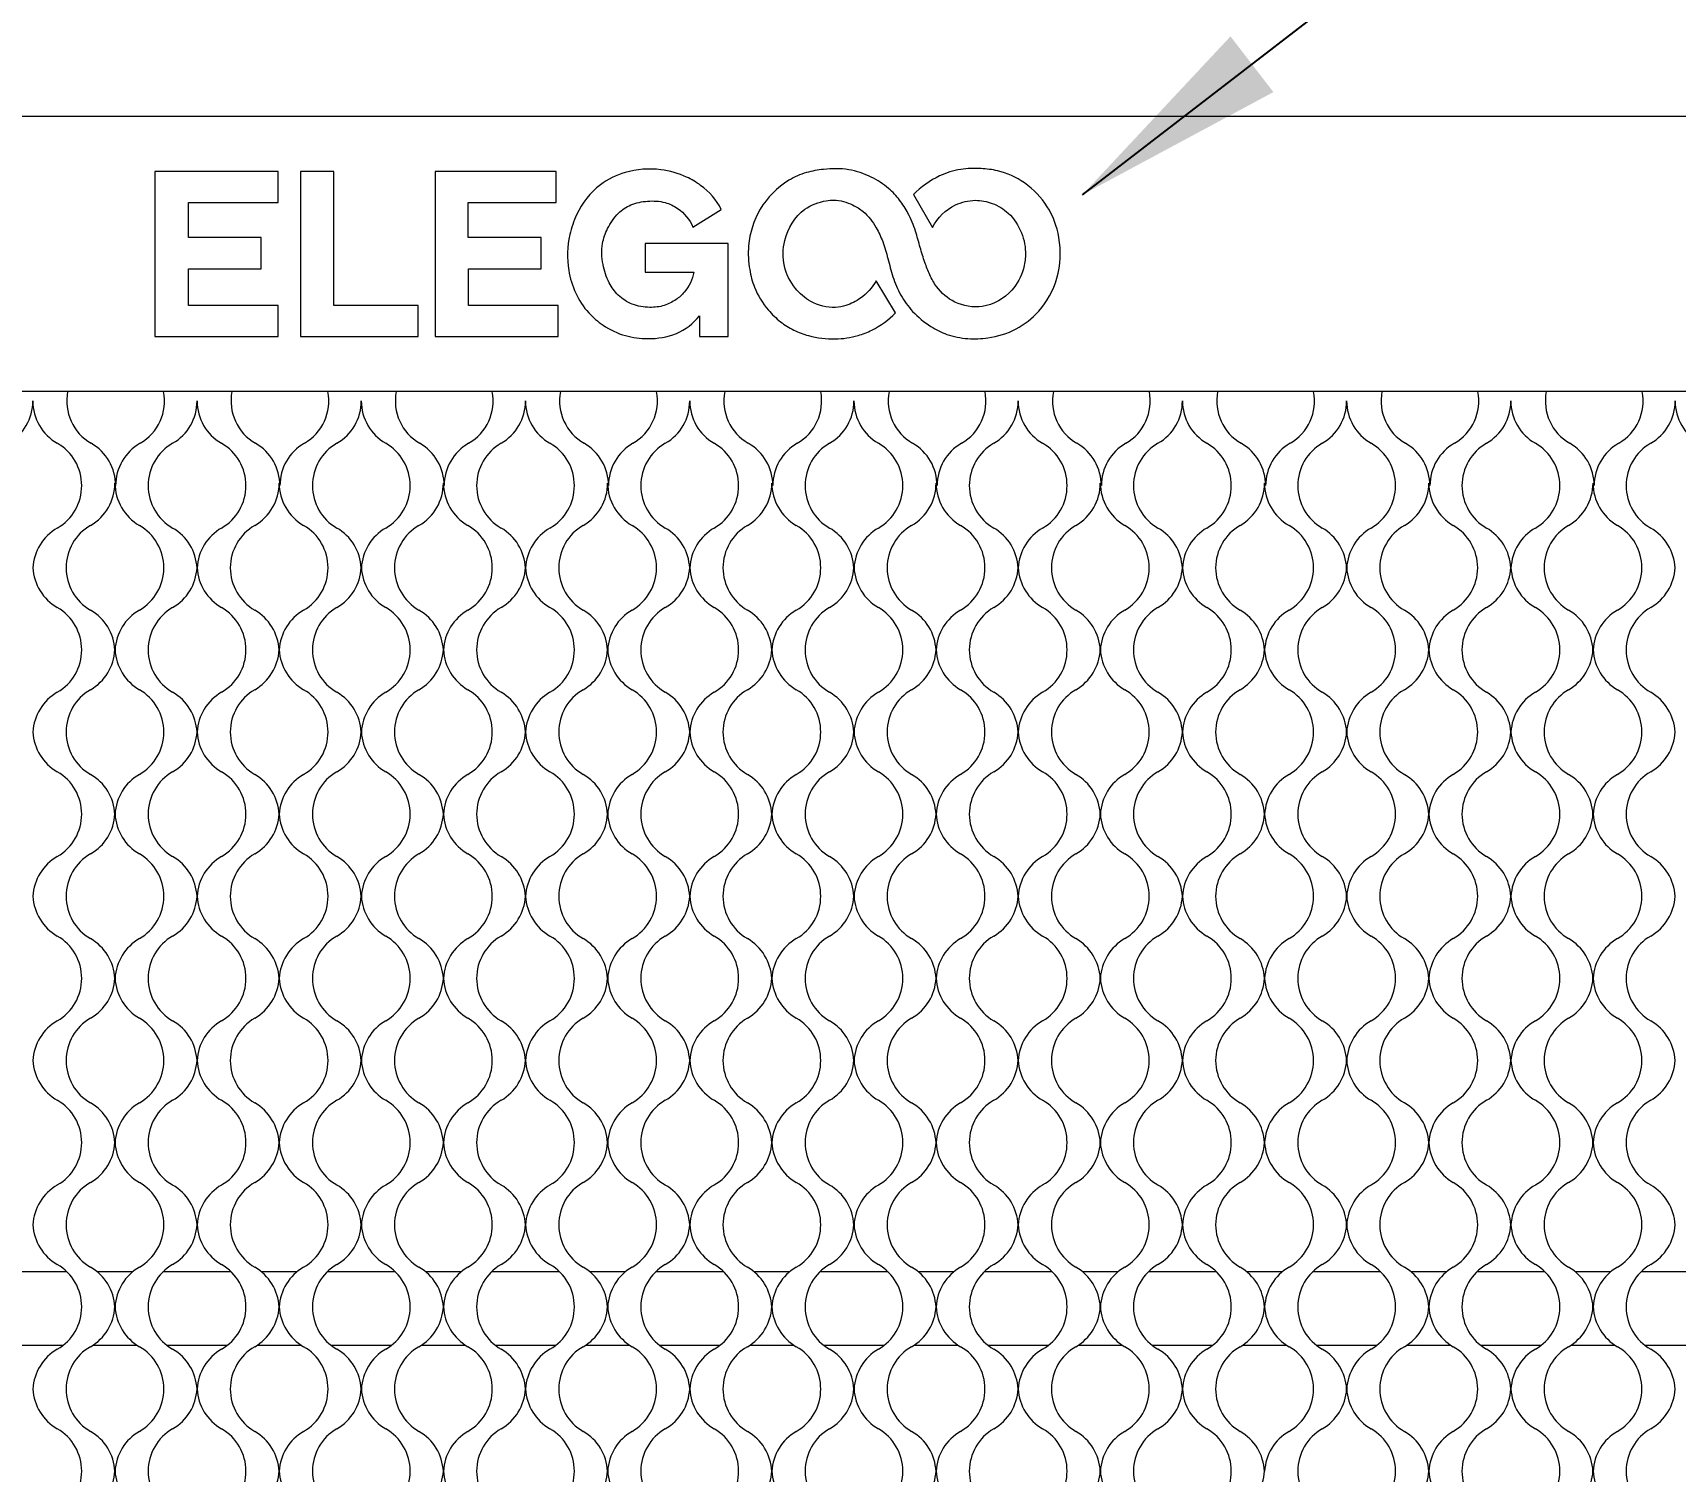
# Model space of a CAD drawing. Header units: millimetres. Extents: x 8 to 1476, y 6 to 1043.
# Drawn here: x 488.9 to 623.3, y 685.5 to 803.1 of the extents above; entities that cross this region are included whole.
import ezdxf

# ---------------------------------------------------------------- set-up
doc = ezdxf.new("R2010")
doc.units = ezdxf.units.MM
doc.header["$LTSCALE"] = 5
doc.layers.add('SLD-0', color=179, linetype='Continuous')
doc.styles.add('SLDTEXTSTYLE0', font='', dxfattribs={"width": 0.67})
doc.styles.add('SLDTEXTSTYLE15', font='')
doc.styles.get("Standard").update_dxf_attribs({"font": ''})
doc.styles.get('SLDTEXTSTYLE0').set_extended_font_data('宋体')
doc.styles.get('SLDTEXTSTYLE15').set_extended_font_data('宋体')
doc.styles.get('Standard').set_extended_font_data('宋体')
doc.dimstyles.new('SLDDIMSTYLE0', dxfattribs={"dimtxt": 17.5, "dimasz": 17.5, "dimexe": 0, "dimexo": 0.0625, "dimgap": 4.375, "dimtad": 2, "dimrnd": 1e-09, "dimzin": 12, "dimdsep": 46, "dimtxsty": 'SLDTEXTSTYLE0', "dimsah": 1, "dimcen": 0.09, "dimadec": 0, "dimazin": 3, "dimtfac": 1, "dimtofl": 0, "dimtmove": 0, "dimatfit": 3, "dimfxl": 1, "dimfrac": 2, "dimtolj": 1, "dimtzin": 12, "dimarcsym": 0})
doc.dimstyles.new('SLDDIMSTYLE1', dxfattribs={"dimtxt": 0.18, "dimasz": 17.5, "dimexe": 0, "dimexo": 0.0625, "dimgap": 0, "dimtad": 0, "dimtih": 1, "dimtoh": 1, "dimdec": 0, "dimrnd": 1e-09, "dimzin": 0, "dimdsep": 46, "dimtxsty": 'Standard', "dimsah": 1, "dimcen": 0.09, "dimadec": 0, "dimazin": 0, "dimtfac": 17.5, "dimtdec": 0, "dimtofl": 0, "dimtmove": 0, "dimatfit": 3, "dimfxl": 1, "dimfrac": 2, "dimtolj": 1, "dimtzin": 0, "dimarcsym": 0})

# ---------------------------------------------------------------- blocks, each defined once
blk = doc.blocks.new('_D')
at = {"layer": 'SLD-0', "color": 5}
for p, q in [((310.96, 801.27), (310.96, 905.83)), ((760.96, 801.27), (760.96, 905.83)), ((310.96, 900.83), (760.96, 900.83))]:
    blk.add_line(p, q, dxfattribs=at)
for points in [[(310.96, 900.83), (328.46, 898.14), (328.46, 903.52)], [(760.96, 900.83), (743.46, 903.52), (743.46, 898.14)]]:
    blk.add_solid(points, dxfattribs=at)
at = {"layer": 'SLD-0', "color": 5, "insert": (537.15, 921.2), "char_height": 17.5, "attachment_point": 1, "style": 'SLDTEXTSTYLE15'}
blk.add_mtext('450', dxfattribs=at)
blk = doc.blocks.new('_D_3')
at = {"layer": 'SLD-0', "color": 5}
for p, q in [((333.46, 778.77), (333.46, 881.27)), ((738.46, 778.77), (738.46, 881.27)), ((738.46, 876.27), (333.46, 876.27))]:
    blk.add_line(p, q, dxfattribs=at)
for points in [[(333.46, 876.27), (350.96, 873.58), (350.96, 878.96)], [(738.46, 876.27), (720.96, 878.96), (720.96, 873.58)]]:
    blk.add_solid(points, dxfattribs=at)
at = {"layer": 'SLD-0', "color": 5, "insert": (529.4, 896.63), "char_height": 17.5, "attachment_point": 1, "style": 'SLDTEXTSTYLE15'}
blk.add_mtext('405', dxfattribs=at)

msp = doc.modelspace()

# ---------------------------------------------------------------- linework, layer by layer
at = {"color": 7, "linetype": 'Continuous', "lineweight": 15}
for p, q in [((760.956, 796.269), (310.956, 796.269)), ((509.005, 791.769), (498.906, 791.769)), ((498.906, 791.769), (498.906, 778.269)), ((509.005, 789.235), (509.005, 791.769)), ((510.837, 791.769), (510.837, 778.269)), ((513.562, 791.769), (510.837, 791.769)), ((513.562, 780.82), (513.562, 791.769)), ((521.846, 791.769), (521.846, 778.269)), ((531.754, 791.769), (521.846, 791.769)), ((531.754, 789.235), (531.754, 791.769)), ((501.664, 786.386), (501.664, 789.235)), ((501.664, 789.235), (509.005, 789.235)), ((524.545, 786.386), (524.545, 789.235)), ((524.545, 789.235), (531.754, 789.235)), ((542.939, 787.221), (545.254, 788.679)), ((560.969, 789.885), (562.54, 787.196)), ((507.617, 786.386), (501.664, 786.386)), ((507.617, 783.816), (507.617, 786.386)), ((530.527, 786.386), (524.545, 786.386)), ((530.527, 783.816), (530.527, 786.386)), ((545.818, 785.88), (539.014, 785.88)), ((539.014, 785.88), (539.014, 783.534)), ((545.818, 778.269), (545.818, 785.88)), ((501.664, 780.82), (501.664, 783.816)), ((501.664, 783.816), (507.617, 783.816)), ((524.566, 780.82), (524.566, 783.816)), ((524.566, 783.816), (530.527, 783.816)), ((539.014, 783.534), (543.017, 783.534)), ((559.511, 780.21), (557.925, 782.821)), ((509.005, 780.82), (501.664, 780.82)), ((509.005, 778.269), (509.005, 780.82)), ((520.448, 780.82), (513.562, 780.82)), ((520.448, 778.269), (520.448, 780.82)), ((531.903, 780.82), (524.566, 780.82)), ((531.903, 778.269), (531.903, 780.82)), ((543.479, 779.964), (543.479, 778.269)), ((498.906, 778.269), (509.005, 778.269)), ((510.837, 778.269), (520.448, 778.269)), ((521.846, 778.269), (531.903, 778.269)), ((543.479, 778.269), (545.818, 778.269)), ((738.456, 773.769), (333.456, 773.769)), ((491.723, 701.769), (486.145, 701.769)), ((497.082, 701.769), (494.221, 701.769)), ((505.158, 701.769), (499.58, 701.769)), ((510.517, 701.769), (507.656, 701.769)), ((518.593, 701.769), (513.015, 701.769)), ((523.952, 701.769), (521.091, 701.769)), ((532.028, 701.769), (526.45, 701.769)), ((537.387, 701.769), (534.526, 701.769)), ((545.463, 701.769), (539.885, 701.769)), ((550.822, 701.769), (547.961, 701.769)), ((558.898, 701.769), (553.32, 701.769)), ((564.257, 701.769), (561.396, 701.769)), ((572.333, 701.769), (566.755, 701.769)), ((577.692, 701.769), (574.831, 701.769)), ((585.768, 701.769), (580.19, 701.769)), ((591.127, 701.769), (588.266, 701.769)), ((599.203, 701.769), (593.625, 701.769)), ((604.562, 701.769), (601.701, 701.769)), ((612.638, 701.769), (607.06, 701.769)), ((617.997, 701.769), (615.136, 701.769)), ((626.073, 701.769), (620.495, 701.769)), ((486.447, 695.769), (491.421, 695.769)), ((493.873, 695.769), (497.429, 695.769)), ((499.882, 695.769), (504.856, 695.769)), ((507.308, 695.769), (510.864, 695.769)), ((513.317, 695.769), (518.291, 695.769)), ((520.744, 695.769), (524.299, 695.769)), ((526.752, 695.769), (531.726, 695.769)), ((534.179, 695.769), (537.734, 695.769)), ((540.187, 695.769), (545.161, 695.769)), ((547.614, 695.769), (551.169, 695.769)), ((553.622, 695.769), (558.596, 695.769)), ((561.049, 695.769), (564.604, 695.769)), ((567.057, 695.769), (572.031, 695.769)), ((574.484, 695.769), (578.039, 695.769)), ((580.492, 695.769), (585.466, 695.769)), ((587.919, 695.769), (591.475, 695.769)), ((593.927, 695.769), (598.901, 695.769)), ((601.354, 695.769), (604.91, 695.769)), ((607.362, 695.769), (612.336, 695.769)), ((614.789, 695.769), (618.345, 695.769)), ((620.797, 695.769), (625.771, 695.769))]:
    msp.add_line(p, q, dxfattribs=at)
for centre, start, end in [((484.934, 773.005), 300, 0), ((492.934, 773.005), 180, 240), ((495.706, 773.005), 168.99062, 240), ((495.706, 773.005), 300, 11.00938), ((498.369, 773.005), 300, 0), ((506.369, 773.005), 180, 240), ((509.146, 773.005), 168.99062, 240), ((509.146, 773.005), 300, 11.00938), ((511.804, 773.005), 300, 0), ((519.804, 773.005), 180, 240), ((522.586, 773.005), 168.99062, 240), ((522.586, 773.005), 300, 11.00938), ((525.239, 773.005), 300, 0), ((533.239, 773.005), 180, 240), ((536.026, 773.005), 168.99062, 240), ((536.026, 773.005), 300, 11.00938), ((538.674, 773.005), 300, 0), ((546.674, 773.005), 180, 240), ((549.466, 773.005), 168.99062, 240), ((549.466, 773.005), 300, 11.00938), ((552.109, 773.005), 300, 0), ((560.109, 773.005), 180, 240), ((562.906, 773.005), 168.99062, 240), ((562.906, 773.005), 300, 11.00938), ((565.544, 773.005), 300, 0), ((573.544, 773.005), 180, 240), ((576.346, 773.005), 168.99062, 240), ((576.346, 773.005), 300, 11.00938), ((578.979, 773.005), 300, 0), ((586.979, 773.005), 180, 240), ((589.786, 773.005), 168.99062, 240), ((589.786, 773.005), 300, 11.00938), ((592.414, 773.005), 300, 0), ((600.414, 773.005), 180, 240), ((603.226, 773.005), 168.99062, 240), ((603.226, 773.005), 300, 11.00938), ((605.849, 773.005), 300, 0), ((613.849, 773.005), 180, 240), ((616.666, 773.005), 168.99062, 240), ((616.666, 773.005), 300, 11.00938), ((619.284, 773.005), 300, 0), ((627.284, 773.005), 180, 240), ((488.934, 766.077), 300, 60), ((491.706, 766.077), 0, 60), ((499.706, 766.077), 120, 180), ((502.369, 766.077), 120, 240), ((502.369, 766.077), 300, 60), ((505.146, 766.077), 0, 60), ((513.146, 766.077), 120, 180), ((515.804, 766.077), 120, 240), ((515.804, 766.077), 300, 60), ((518.586, 766.077), 0, 60), ((526.586, 766.077), 120, 180), ((529.239, 766.077), 120, 240), ((529.239, 766.077), 300, 60), ((532.026, 766.077), 0, 60), ((540.026, 766.077), 120, 180), ((542.674, 766.077), 120, 240), ((542.674, 766.077), 300, 60), ((545.466, 766.077), 0, 60), ((553.466, 766.077), 120, 180), ((556.109, 766.077), 120, 240), ((556.109, 766.077), 300, 60), ((558.906, 766.077), 0, 60), ((566.906, 766.077), 120, 180), ((569.544, 766.077), 120, 240), ((569.544, 766.077), 300, 60), ((572.346, 766.077), 0, 60), ((580.346, 766.077), 120, 180), ((582.979, 766.077), 120, 240), ((582.979, 766.077), 300, 60), ((585.786, 766.077), 0, 60), ((593.786, 766.077), 120, 180), ((596.414, 766.077), 120, 240), ((596.414, 766.077), 300, 60), ((599.226, 766.077), 0, 60), ((607.226, 766.077), 120, 180), ((609.849, 766.077), 120, 240), ((609.849, 766.077), 300, 60), ((612.666, 766.077), 0, 60), ((620.666, 766.077), 120, 180), ((623.284, 766.077), 120, 240), ((491.651, 766.287), 300, 0), ((499.651, 766.287), 180, 240), ((505.086, 766.287), 300, 0), ((513.086, 766.287), 180, 240), ((518.521, 766.287), 300, 0), ((526.521, 766.287), 180, 240), ((531.956, 766.287), 300, 0), ((539.956, 766.287), 180, 240), ((545.392, 766.287), 300, 0), ((553.392, 766.287), 180, 240), ((558.827, 766.287), 300, 0), ((566.827, 766.287), 180, 240), ((572.262, 766.287), 300, 0), ((580.262, 766.287), 180, 240), ((585.697, 766.287), 300, 0), ((593.697, 766.287), 180, 240), ((599.132, 766.287), 300, 0), ((607.132, 766.287), 180, 240), ((612.567, 766.287), 300, 0), ((620.567, 766.287), 180, 240), ((492.934, 759.148), 120, 176.98071), ((495.651, 759.359), 120, 240), ((495.651, 759.359), 300, 60), ((498.369, 759.148), 3.01929, 60), ((506.369, 759.148), 120, 176.98071), ((509.086, 759.359), 120, 240), ((509.086, 759.359), 300, 60), ((511.804, 759.148), 3.01929, 60), ((519.804, 759.148), 120, 176.98071), ((522.521, 759.359), 120, 240), ((522.521, 759.359), 300, 60), ((525.239, 759.148), 3.01929, 60), ((533.239, 759.148), 120, 176.98071), ((535.956, 759.359), 120, 240), ((535.956, 759.359), 300, 60), ((538.674, 759.148), 3.01929, 60), ((546.674, 759.148), 120, 176.98071), ((549.392, 759.359), 120, 240), ((549.392, 759.359), 300, 60), ((552.109, 759.148), 3.01929, 60), ((560.109, 759.148), 120, 176.98071), ((562.827, 759.359), 120, 240), ((562.827, 759.359), 300, 60), ((565.544, 759.148), 3.01929, 60), ((573.544, 759.148), 120, 176.98071), ((576.262, 759.359), 120, 240), ((576.262, 759.359), 300, 60), ((578.979, 759.148), 3.01929, 60), ((586.979, 759.148), 120, 176.98071), ((589.697, 759.359), 120, 240), ((589.697, 759.359), 300, 60), ((592.414, 759.148), 3.01929, 60), ((600.414, 759.148), 120, 176.98071), ((603.132, 759.359), 120, 240), ((603.132, 759.359), 300, 60), ((605.849, 759.148), 3.01929, 60), ((613.849, 759.148), 120, 176.98071), ((616.567, 759.359), 120, 240), ((616.567, 759.359), 300, 60), ((619.284, 759.148), 3.01929, 60), ((492.934, 759.57), 183.01929, 240), ((498.369, 759.57), 300, 356.98071), ((506.369, 759.57), 183.01929, 240), ((511.804, 759.57), 300, 356.98071), ((519.804, 759.57), 183.01929, 240), ((525.239, 759.57), 300, 356.98071), ((533.239, 759.57), 183.01929, 240), ((538.674, 759.57), 300, 356.98071), ((546.674, 759.57), 183.01929, 240), ((552.109, 759.57), 300, 356.98071), ((560.109, 759.57), 183.01929, 240), ((565.544, 759.57), 300, 356.98071), ((573.544, 759.57), 183.01929, 240), ((578.979, 759.57), 300, 356.98071), ((586.979, 759.57), 183.01929, 240), ((592.414, 759.57), 300, 356.98071), ((600.414, 759.57), 183.01929, 240), ((605.849, 759.57), 300, 356.98071), ((613.849, 759.57), 183.01929, 240), ((619.284, 759.57), 300, 356.98071), ((488.934, 752.642), 300, 60), ((491.651, 752.431), 3.01929, 60), ((499.651, 752.431), 120, 176.98071), ((502.369, 752.642), 120, 240), ((502.369, 752.642), 300, 60), ((505.086, 752.431), 3.01929, 60), ((513.086, 752.431), 120, 176.98071), ((515.804, 752.642), 120, 240), ((515.804, 752.642), 300, 60), ((518.521, 752.431), 3.01929, 60), ((526.521, 752.431), 120, 176.98071), ((529.239, 752.642), 120, 240), ((529.239, 752.642), 300, 60), ((531.956, 752.431), 3.01929, 60), ((539.956, 752.431), 120, 176.98071), ((542.674, 752.642), 120, 240), ((542.674, 752.642), 300, 60), ((545.392, 752.431), 3.01929, 60), ((553.392, 752.431), 120, 176.98071), ((556.109, 752.642), 120, 240), ((556.109, 752.642), 300, 60), ((558.827, 752.431), 3.01929, 60), ((566.827, 752.431), 120, 176.98071), ((569.544, 752.642), 120, 240), ((569.544, 752.642), 300, 60), ((572.262, 752.431), 3.01929, 60), ((580.262, 752.431), 120, 176.98071), ((582.979, 752.642), 120, 240), ((582.979, 752.642), 300, 60), ((585.697, 752.431), 3.01929, 60), ((593.697, 752.431), 120, 176.98071), ((596.414, 752.642), 120, 240), ((596.414, 752.642), 300, 60), ((599.132, 752.431), 3.01929, 60), ((607.132, 752.431), 120, 176.98071), ((609.849, 752.642), 120, 240), ((609.849, 752.642), 300, 60), ((612.567, 752.431), 3.01929, 60), ((620.567, 752.431), 120, 176.98071), ((623.284, 752.642), 120, 240), ((491.651, 752.852), 300, 356.98071), ((499.651, 752.852), 183.01929, 240), ((505.086, 752.852), 300, 356.98071), ((513.086, 752.852), 183.01929, 240), ((518.521, 752.852), 300, 356.98071), ((526.521, 752.852), 183.01929, 240), ((531.956, 752.852), 300, 356.98071), ((539.956, 752.852), 183.01929, 240), ((545.392, 752.852), 300, 356.98071), ((553.392, 752.852), 183.01929, 240), ((558.827, 752.852), 300, 356.98071), ((566.827, 752.852), 183.01929, 240), ((572.262, 752.852), 300, 356.98071), ((580.262, 752.852), 183.01929, 240), ((585.697, 752.852), 300, 356.98071), ((593.697, 752.852), 183.01929, 240), ((599.132, 752.852), 300, 356.98071), ((607.132, 752.852), 183.01929, 240), ((612.567, 752.852), 300, 356.98071), ((620.567, 752.852), 183.01929, 240), ((492.934, 745.713), 120, 176.98071), ((495.651, 745.924), 120, 240), ((495.651, 745.924), 300, 60), ((498.369, 745.713), 3.01929, 60), ((506.369, 745.713), 120, 176.98071), ((509.086, 745.924), 120, 240), ((509.086, 745.924), 300, 60), ((511.804, 745.713), 3.01929, 60), ((519.804, 745.713), 120, 176.98071), ((522.521, 745.924), 120, 240), ((522.521, 745.924), 300, 60), ((525.239, 745.713), 3.01929, 60), ((533.239, 745.713), 120, 176.98071), ((535.956, 745.924), 120, 240), ((535.956, 745.924), 300, 60), ((538.674, 745.713), 3.01929, 60), ((546.674, 745.713), 120, 176.98071), ((549.392, 745.924), 120, 240), ((549.392, 745.924), 300, 60), ((552.109, 745.713), 3.01929, 60), ((560.109, 745.713), 120, 176.98071), ((562.827, 745.924), 120, 240), ((562.827, 745.924), 300, 60), ((565.544, 745.713), 3.01929, 60), ((573.544, 745.713), 120, 176.98071), ((576.262, 745.924), 120, 240), ((576.262, 745.924), 300, 60), ((578.979, 745.713), 3.01929, 60), ((586.979, 745.713), 120, 176.98071), ((589.697, 745.924), 120, 240), ((589.697, 745.924), 300, 60), ((592.414, 745.713), 3.01929, 60), ((600.414, 745.713), 120, 176.98071), ((603.132, 745.924), 120, 240), ((603.132, 745.924), 300, 60), ((605.849, 745.713), 3.01929, 60), ((613.849, 745.713), 120, 176.98071), ((616.567, 745.924), 120, 240), ((616.567, 745.924), 300, 60), ((619.284, 745.713), 3.01929, 60), ((492.934, 746.135), 183.01929, 240), ((498.369, 746.135), 300, 356.98071), ((506.369, 746.135), 183.01929, 240), ((511.804, 746.135), 300, 356.98071), ((519.804, 746.135), 183.01929, 240), ((525.239, 746.135), 300, 356.98071), ((533.239, 746.135), 183.01929, 240), ((538.674, 746.135), 300, 356.98071), ((546.674, 746.135), 183.01929, 240), ((552.109, 746.135), 300, 356.98071), ((560.109, 746.135), 183.01929, 240), ((565.544, 746.135), 300, 356.98071), ((573.544, 746.135), 183.01929, 240), ((578.979, 746.135), 300, 356.98071), ((586.979, 746.135), 183.01929, 240), ((592.414, 746.135), 300, 356.98071), ((600.414, 746.135), 183.01929, 240), ((605.849, 746.135), 300, 356.98071), ((613.849, 746.135), 183.01929, 240), ((619.284, 746.135), 300, 356.98071), ((488.934, 739.207), 300, 60), ((491.651, 738.996), 3.01929, 60), ((499.651, 738.996), 120, 176.98071), ((502.369, 739.207), 120, 240), ((502.369, 739.207), 300, 60), ((505.086, 738.996), 3.01929, 60), ((513.086, 738.996), 120, 176.98071), ((515.804, 739.207), 120, 240), ((515.804, 739.207), 300, 60), ((518.521, 738.996), 3.01929, 60), ((526.521, 738.996), 120, 176.98071), ((529.239, 739.207), 120, 240), ((529.239, 739.207), 300, 60), ((531.956, 738.996), 3.01929, 60), ((539.956, 738.996), 120, 176.98071), ((542.674, 739.207), 120, 240), ((542.674, 739.207), 300, 60), ((545.392, 738.996), 3.01929, 60), ((553.392, 738.996), 120, 176.98071), ((556.109, 739.207), 120, 240), ((556.109, 739.207), 300, 60), ((558.827, 738.996), 3.01929, 60), ((566.827, 738.996), 120, 176.98071), ((569.544, 739.207), 120, 240), ((569.544, 739.207), 300, 60), ((572.262, 738.996), 3.01929, 60), ((580.262, 738.996), 120, 176.98071), ((582.979, 739.207), 120, 240), ((582.979, 739.207), 300, 60), ((585.697, 738.996), 3.01929, 60), ((593.697, 738.996), 120, 176.98071), ((596.414, 739.207), 120, 240), ((596.414, 739.207), 300, 60), ((599.132, 738.996), 3.01929, 60), ((607.132, 738.996), 120, 176.98071), ((609.849, 739.207), 120, 240), ((609.849, 739.207), 300, 60), ((612.567, 738.996), 3.01929, 60), ((620.567, 738.996), 120, 176.98071), ((623.284, 739.207), 120, 240), ((491.651, 739.417), 300, 356.98071), ((499.651, 739.417), 183.01929, 240), ((505.086, 739.417), 300, 356.98071), ((513.086, 739.417), 183.01929, 240), ((518.521, 739.417), 300, 356.98071), ((526.521, 739.417), 183.01929, 240), ((531.956, 739.417), 300, 356.98071), ((539.956, 739.417), 183.01929, 240), ((545.392, 739.417), 300, 356.98071), ((553.392, 739.417), 183.01929, 240), ((558.827, 739.417), 300, 356.98071), ((566.827, 739.417), 183.01929, 240), ((572.262, 739.417), 300, 356.98071), ((580.262, 739.417), 183.01929, 240), ((585.697, 739.417), 300, 356.98071), ((593.697, 739.417), 183.01929, 240), ((599.132, 739.417), 300, 356.98071), ((607.132, 739.417), 183.01929, 240), ((612.567, 739.417), 300, 356.98071), ((620.567, 739.417), 183.01929, 240), ((492.934, 732.278), 120, 176.98071), ((495.651, 732.489), 120, 240), ((495.651, 732.489), 300, 60), ((498.369, 732.278), 3.01929, 60), ((506.369, 732.278), 120, 176.98071), ((509.086, 732.489), 120, 240), ((509.086, 732.489), 300, 60), ((511.804, 732.278), 3.01929, 60), ((519.804, 732.278), 120, 176.98071), ((522.521, 732.489), 120, 240), ((522.521, 732.489), 300, 60), ((525.239, 732.278), 3.01929, 60), ((533.239, 732.278), 120, 176.98071), ((535.956, 732.489), 120, 240), ((535.956, 732.489), 300, 60), ((538.674, 732.278), 3.01929, 60), ((546.674, 732.278), 120, 176.98071), ((549.392, 732.489), 120, 240), ((549.392, 732.489), 300, 60), ((552.109, 732.278), 3.01929, 60), ((560.109, 732.278), 120, 176.98071), ((562.827, 732.489), 120, 240), ((562.827, 732.489), 300, 60), ((565.544, 732.278), 3.01929, 60), ((573.544, 732.278), 120, 176.98071), ((576.262, 732.489), 120, 240), ((576.262, 732.489), 300, 60), ((578.979, 732.278), 3.01929, 60), ((586.979, 732.278), 120, 176.98071), ((589.697, 732.489), 120, 240), ((589.697, 732.489), 300, 60), ((592.414, 732.278), 3.01929, 60), ((600.414, 732.278), 120, 176.98071), ((603.132, 732.489), 120, 240), ((603.132, 732.489), 300, 60), ((605.849, 732.278), 3.01929, 60), ((613.849, 732.278), 120, 176.98071), ((616.567, 732.489), 120, 240), ((616.567, 732.489), 300, 60), ((619.284, 732.278), 3.01929, 60), ((492.934, 732.7), 183.01929, 240), ((498.369, 732.7), 300, 356.98071), ((506.369, 732.7), 183.01929, 240), ((511.804, 732.7), 300, 356.98071), ((519.804, 732.7), 183.01929, 240), ((525.239, 732.7), 300, 356.98071), ((533.239, 732.7), 183.01929, 240), ((538.674, 732.7), 300, 356.98071), ((546.674, 732.7), 183.01929, 240), ((552.109, 732.7), 300, 356.98071), ((560.109, 732.7), 183.01929, 240), ((565.544, 732.7), 300, 356.98071), ((573.544, 732.7), 183.01929, 240), ((578.979, 732.7), 300, 356.98071), ((586.979, 732.7), 183.01929, 240), ((592.414, 732.7), 300, 356.98071), ((600.414, 732.7), 183.01929, 240), ((605.849, 732.7), 300, 356.98071), ((613.849, 732.7), 183.01929, 240), ((619.284, 732.7), 300, 356.98071), ((488.934, 725.772), 300, 60), ((491.651, 725.561), 3.01929, 60), ((499.651, 725.561), 120, 176.98071), ((502.369, 725.772), 120, 240), ((502.369, 725.772), 300, 60), ((505.086, 725.561), 3.01929, 60), ((513.086, 725.561), 120, 176.98071), ((515.804, 725.772), 120, 240), ((515.804, 725.772), 300, 60), ((518.521, 725.561), 3.01929, 60), ((526.521, 725.561), 120, 176.98071), ((529.239, 725.772), 120, 240), ((529.239, 725.772), 300, 60), ((531.956, 725.561), 3.01929, 60), ((539.956, 725.561), 120, 176.98071), ((542.674, 725.772), 120, 240), ((542.674, 725.772), 300, 60), ((545.392, 725.561), 3.01929, 60), ((553.392, 725.561), 120, 176.98071), ((556.109, 725.772), 120, 240), ((556.109, 725.772), 300, 60), ((558.827, 725.561), 3.01929, 60), ((566.827, 725.561), 120, 176.98071), ((569.544, 725.772), 120, 240), ((569.544, 725.772), 300, 60), ((572.262, 725.561), 3.01929, 60), ((580.262, 725.561), 120, 176.98071), ((582.979, 725.772), 120, 240), ((582.979, 725.772), 300, 60), ((585.697, 725.561), 3.01929, 60), ((593.697, 725.561), 120, 176.98071), ((596.414, 725.772), 120, 240), ((596.414, 725.772), 300, 60), ((599.132, 725.561), 3.01929, 60), ((607.132, 725.561), 120, 176.98071), ((609.849, 725.772), 120, 240), ((609.849, 725.772), 300, 60), ((612.567, 725.561), 3.01929, 60), ((620.567, 725.561), 120, 176.98071), ((623.284, 725.772), 120, 240), ((491.651, 725.982), 300, 356.98071), ((499.651, 725.982), 183.01929, 240), ((505.086, 725.982), 300, 356.98071), ((513.086, 725.982), 183.01929, 240), ((518.521, 725.982), 300, 356.98071), ((526.521, 725.982), 183.01929, 240), ((531.956, 725.982), 300, 356.98071), ((539.956, 725.982), 183.01929, 240), ((545.392, 725.982), 300, 356.98071), ((553.392, 725.982), 183.01929, 240), ((558.827, 725.982), 300, 356.98071), ((566.827, 725.982), 183.01929, 240), ((572.262, 725.982), 300, 356.98071), ((580.262, 725.982), 183.01929, 240), ((585.697, 725.982), 300, 356.98071), ((593.697, 725.982), 183.01929, 240), ((599.132, 725.982), 300, 356.98071), ((607.132, 725.982), 183.01929, 240), ((612.567, 725.982), 300, 356.98071), ((620.567, 725.982), 183.01929, 240), ((492.934, 718.843), 120, 176.98071), ((495.651, 719.054), 120, 240), ((495.651, 719.054), 300, 60), ((498.369, 718.843), 3.01929, 60), ((506.369, 718.843), 120, 176.98071), ((509.086, 719.054), 120, 240), ((509.086, 719.054), 300, 60), ((511.804, 718.843), 3.01929, 60), ((519.804, 718.843), 120, 176.98071), ((522.521, 719.054), 120, 240), ((522.521, 719.054), 300, 60), ((525.239, 718.843), 3.01929, 60), ((533.239, 718.843), 120, 176.98071), ((535.956, 719.054), 120, 240), ((535.956, 719.054), 300, 60), ((538.674, 718.843), 3.01929, 60), ((546.674, 718.843), 120, 176.98071), ((549.392, 719.054), 120, 240), ((549.392, 719.054), 300, 60), ((552.109, 718.843), 3.01929, 60), ((560.109, 718.843), 120, 176.98071), ((562.827, 719.054), 120, 240), ((562.827, 719.054), 300, 60), ((565.544, 718.843), 3.01929, 60), ((573.544, 718.843), 120, 176.98071), ((576.262, 719.054), 120, 240), ((576.262, 719.054), 300, 60), ((578.979, 718.843), 3.01929, 60), ((586.979, 718.843), 120, 176.98071), ((589.697, 719.054), 120, 240), ((589.697, 719.054), 300, 60), ((592.414, 718.843), 3.01929, 60), ((600.414, 718.843), 120, 176.98071), ((603.132, 719.054), 120, 240), ((603.132, 719.054), 300, 60), ((605.849, 718.843), 3.01929, 60), ((613.849, 718.843), 120, 176.98071), ((616.567, 719.054), 120, 240), ((616.567, 719.054), 300, 60), ((619.284, 718.843), 3.01929, 60), ((492.934, 719.265), 183.01929, 240), ((498.369, 719.265), 300, 356.98071), ((506.369, 719.265), 183.01929, 240), ((511.804, 719.265), 300, 356.98071), ((519.804, 719.265), 183.01929, 240), ((525.239, 719.265), 300, 356.98071), ((533.239, 719.265), 183.01929, 240), ((538.674, 719.265), 300, 356.98071), ((546.674, 719.265), 183.01929, 240), ((552.109, 719.265), 300, 356.98071), ((560.109, 719.265), 183.01929, 240), ((565.544, 719.265), 300, 356.98071), ((573.544, 719.265), 183.01929, 240), ((578.979, 719.265), 300, 356.98071), ((586.979, 719.265), 183.01929, 240), ((592.414, 719.265), 300, 356.98071), ((600.414, 719.265), 183.01929, 240), ((605.849, 719.265), 300, 356.98071), ((613.849, 719.265), 183.01929, 240), ((619.284, 719.265), 300, 356.98071), ((488.934, 712.337), 300, 60), ((491.651, 712.126), 3.01929, 60), ((499.651, 712.126), 120, 176.98071), ((502.369, 712.337), 120, 240), ((502.369, 712.337), 300, 60), ((505.086, 712.126), 3.01929, 60), ((513.086, 712.126), 120, 176.98071), ((515.804, 712.337), 120, 240), ((515.804, 712.337), 300, 60), ((518.521, 712.126), 3.01929, 60), ((526.521, 712.126), 120, 176.98071), ((529.239, 712.337), 120, 240), ((529.239, 712.337), 300, 60), ((531.956, 712.126), 3.01929, 60), ((539.956, 712.126), 120, 176.98071), ((542.674, 712.337), 120, 240), ((542.674, 712.337), 300, 60), ((545.392, 712.126), 3.01929, 60), ((553.392, 712.126), 120, 176.98071), ((556.109, 712.337), 120, 240), ((556.109, 712.337), 300, 60), ((558.827, 712.126), 3.01929, 60), ((566.827, 712.126), 120, 176.98071), ((569.544, 712.337), 120, 240), ((569.544, 712.337), 300, 60), ((572.262, 712.126), 3.01929, 60), ((580.262, 712.126), 120, 176.98071), ((582.979, 712.337), 120, 240), ((582.979, 712.337), 300, 60), ((585.697, 712.126), 3.01929, 60), ((593.697, 712.126), 120, 176.98071), ((596.414, 712.337), 120, 240), ((596.414, 712.337), 300, 60), ((599.132, 712.126), 3.01929, 60), ((607.132, 712.126), 120, 176.98071), ((609.849, 712.337), 120, 240), ((609.849, 712.337), 300, 60), ((612.567, 712.126), 3.01929, 60), ((620.567, 712.126), 120, 176.98071), ((623.284, 712.337), 120, 240), ((491.651, 712.547), 300, 356.98071), ((499.651, 712.547), 183.01929, 240), ((505.086, 712.547), 300, 356.98071), ((513.086, 712.547), 183.01929, 240), ((518.521, 712.547), 300, 356.98071), ((526.521, 712.547), 183.01929, 240), ((531.956, 712.547), 300, 356.98071), ((539.956, 712.547), 183.01929, 240), ((545.392, 712.547), 300, 356.98071), ((553.392, 712.547), 183.01929, 240), ((558.827, 712.547), 300, 356.98071), ((566.827, 712.547), 183.01929, 240), ((572.262, 712.547), 300, 356.98071), ((580.262, 712.547), 183.01929, 240), ((585.697, 712.547), 300, 356.98071), ((593.697, 712.547), 183.01929, 240), ((599.132, 712.547), 300, 356.98071), ((607.132, 712.547), 183.01929, 240), ((612.567, 712.547), 300, 356.98071), ((620.567, 712.547), 183.01929, 240), ((492.934, 705.408), 120, 176.98071), ((495.651, 705.619), 120, 240), ((495.651, 705.619), 300, 60), ((498.369, 705.408), 3.01929, 60), ((506.369, 705.408), 120, 176.98071), ((509.086, 705.619), 120, 240), ((509.086, 705.619), 300, 60), ((511.804, 705.408), 3.01929, 60), ((519.804, 705.408), 120, 176.98071), ((522.521, 705.619), 120, 240), ((522.521, 705.619), 300, 60), ((525.239, 705.408), 3.01929, 60), ((533.239, 705.408), 120, 176.98071), ((535.956, 705.619), 120, 240), ((535.956, 705.619), 300, 60), ((538.674, 705.408), 3.01929, 60), ((546.674, 705.408), 120, 176.98071), ((549.392, 705.619), 120, 240), ((549.392, 705.619), 300, 60), ((552.109, 705.408), 3.01929, 60), ((560.109, 705.408), 120, 176.98071), ((562.827, 705.619), 120, 240), ((562.827, 705.619), 300, 60), ((565.544, 705.408), 3.01929, 60), ((573.544, 705.408), 120, 176.98071), ((576.262, 705.619), 120, 240), ((576.262, 705.619), 300, 60), ((578.979, 705.408), 3.01929, 60), ((586.979, 705.408), 120, 176.98071), ((589.697, 705.619), 120, 240), ((589.697, 705.619), 300, 60), ((592.414, 705.408), 3.01929, 60), ((600.414, 705.408), 120, 176.98071), ((603.132, 705.619), 120, 240), ((603.132, 705.619), 300, 60), ((605.849, 705.408), 3.01929, 60), ((613.849, 705.408), 120, 176.98071), ((616.567, 705.619), 120, 240), ((616.567, 705.619), 300, 60), ((619.284, 705.408), 3.01929, 60), ((492.934, 705.83), 183.01929, 240), ((498.369, 705.83), 300, 356.98071), ((506.369, 705.83), 183.01929, 240), ((511.804, 705.83), 300, 356.98071), ((519.804, 705.83), 183.01929, 240), ((525.239, 705.83), 300, 356.98071), ((533.239, 705.83), 183.01929, 240), ((538.674, 705.83), 300, 356.98071), ((546.674, 705.83), 183.01929, 240), ((552.109, 705.83), 300, 356.98071), ((560.109, 705.83), 183.01929, 240), ((565.544, 705.83), 300, 356.98071), ((573.544, 705.83), 183.01929, 240), ((578.979, 705.83), 300, 356.98071), ((586.979, 705.83), 183.01929, 240), ((592.414, 705.83), 300, 356.98071), ((600.414, 705.83), 183.01929, 240), ((605.849, 705.83), 300, 356.98071), ((613.849, 705.83), 183.01929, 240), ((619.284, 705.83), 300, 356.98071), ((488.934, 698.902), 300, 60), ((491.651, 698.691), 3.01929, 60), ((499.651, 698.691), 120, 176.98071), ((502.369, 698.902), 120, 240), ((502.369, 698.902), 300, 60), ((505.086, 698.691), 3.01929, 60), ((513.086, 698.691), 120, 176.98071), ((515.804, 698.902), 120, 240), ((515.804, 698.902), 300, 60), ((518.521, 698.691), 3.01929, 60), ((526.521, 698.691), 120, 176.98071), ((529.239, 698.902), 120, 240), ((529.239, 698.902), 300, 60), ((531.956, 698.691), 3.01929, 60), ((539.956, 698.691), 120, 176.98071), ((542.674, 698.902), 120, 240), ((542.674, 698.902), 300, 60), ((545.392, 698.691), 3.01929, 60), ((553.392, 698.691), 120, 176.98071), ((556.109, 698.902), 120, 240), ((556.109, 698.902), 300, 60), ((558.827, 698.691), 3.01929, 60), ((566.827, 698.691), 120, 176.98071), ((569.544, 698.902), 120, 240), ((569.544, 698.902), 300, 60), ((572.262, 698.691), 3.01929, 60), ((580.262, 698.691), 120, 176.98071), ((582.979, 698.902), 120, 240), ((582.979, 698.902), 300, 60), ((585.697, 698.691), 3.01929, 60), ((593.697, 698.691), 120, 176.98071), ((596.414, 698.902), 120, 240), ((596.414, 698.902), 300, 60), ((599.132, 698.691), 3.01929, 60), ((607.132, 698.691), 120, 176.98071), ((609.849, 698.902), 120, 240), ((609.849, 698.902), 300, 60), ((612.567, 698.691), 3.01929, 60), ((620.567, 698.691), 120, 176.98071), ((623.284, 698.902), 120, 240), ((491.651, 699.112), 300, 356.98071), ((499.651, 699.112), 183.01929, 240), ((505.086, 699.112), 300, 356.98071), ((513.086, 699.112), 183.01929, 240), ((518.521, 699.112), 300, 356.98071), ((526.521, 699.112), 183.01929, 240), ((531.956, 699.112), 300, 356.98071), ((539.956, 699.112), 183.01929, 240), ((545.392, 699.112), 300, 356.98071), ((553.392, 699.112), 183.01929, 240), ((558.827, 699.112), 300, 356.98071), ((566.827, 699.112), 183.01929, 240), ((572.262, 699.112), 300, 356.98071), ((580.262, 699.112), 183.01929, 240), ((585.697, 699.112), 300, 356.98071), ((593.697, 699.112), 183.01929, 240), ((599.132, 699.112), 300, 356.98071), ((607.132, 699.112), 183.01929, 240), ((612.567, 699.112), 300, 356.98071), ((620.567, 699.112), 183.01929, 240), ((492.934, 691.973), 120, 176.98071), ((495.651, 692.184), 120, 240), ((495.651, 692.184), 300, 60), ((498.369, 691.973), 3.01929, 60), ((506.369, 691.973), 120, 176.98071), ((509.086, 692.184), 120, 240), ((509.086, 692.184), 300, 60), ((511.804, 691.973), 3.01929, 60), ((519.804, 691.973), 120, 176.98071), ((522.521, 692.184), 120, 240), ((522.521, 692.184), 300, 60), ((525.239, 691.973), 3.01929, 60), ((533.239, 691.973), 120, 176.98071), ((535.956, 692.184), 120, 240), ((535.956, 692.184), 300, 60), ((538.674, 691.973), 3.01929, 60), ((546.674, 691.973), 120, 176.98071), ((549.392, 692.184), 120, 240), ((549.392, 692.184), 300, 60), ((552.109, 691.973), 3.01929, 60), ((560.109, 691.973), 120, 176.98071), ((562.827, 692.184), 120, 240), ((562.827, 692.184), 300, 60), ((565.544, 691.973), 3.01929, 60), ((573.544, 691.973), 120, 176.98071), ((576.262, 692.184), 120, 240), ((576.262, 692.184), 300, 60), ((578.979, 691.973), 3.01929, 60), ((586.979, 691.973), 120, 176.98071), ((589.697, 692.184), 120, 240), ((589.697, 692.184), 300, 60), ((592.414, 691.973), 3.01929, 60), ((600.414, 691.973), 120, 176.98071), ((603.132, 692.184), 120, 240), ((603.132, 692.184), 300, 60), ((605.849, 691.973), 3.01929, 60), ((613.849, 691.973), 120, 176.98071), ((616.567, 692.184), 120, 240), ((616.567, 692.184), 300, 60), ((619.284, 691.973), 3.01929, 60), ((492.934, 692.395), 183.01929, 240), ((498.369, 692.395), 300, 356.98071), ((506.369, 692.395), 183.01929, 240), ((511.804, 692.395), 300, 356.98071), ((519.804, 692.395), 183.01929, 240), ((525.239, 692.395), 300, 356.98071), ((533.239, 692.395), 183.01929, 240), ((538.674, 692.395), 300, 356.98071), ((546.674, 692.395), 183.01929, 240), ((552.109, 692.395), 300, 356.98071), ((560.109, 692.395), 183.01929, 240), ((565.544, 692.395), 300, 356.98071), ((573.544, 692.395), 183.01929, 240), ((578.979, 692.395), 300, 356.98071), ((586.979, 692.395), 183.01929, 240), ((592.414, 692.395), 300, 356.98071), ((600.414, 692.395), 183.01929, 240), ((605.849, 692.395), 300, 356.98071), ((613.849, 692.395), 183.01929, 240), ((619.284, 692.395), 300, 356.98071), ((488.934, 685.467), 300, 60), ((491.651, 685.256), 3.01929, 60), ((499.651, 685.256), 120, 176.98071), ((502.369, 685.467), 120, 240), ((502.369, 685.467), 300, 60), ((505.086, 685.256), 3.01929, 60), ((513.086, 685.256), 120, 176.98071), ((515.804, 685.467), 120, 240), ((515.804, 685.467), 300, 60), ((518.521, 685.256), 3.01929, 60), ((526.521, 685.256), 120, 176.98071), ((529.239, 685.467), 120, 240), ((529.239, 685.467), 300, 60), ((531.956, 685.256), 3.01929, 60), ((539.956, 685.256), 120, 176.98071), ((542.674, 685.467), 120, 240), ((542.674, 685.467), 300, 60), ((545.392, 685.256), 3.01929, 60), ((553.392, 685.256), 120, 176.98071), ((556.109, 685.467), 120, 240), ((556.109, 685.467), 300, 60), ((558.827, 685.256), 3.01929, 60), ((566.827, 685.256), 120, 176.98071), ((569.544, 685.467), 120, 240), ((569.544, 685.467), 300, 60), ((572.262, 685.256), 3.01929, 60), ((580.262, 685.256), 120, 176.98071), ((582.979, 685.467), 120, 240), ((582.979, 685.467), 300, 60), ((585.697, 685.256), 3.01929, 60), ((593.697, 685.256), 120, 176.98071), ((596.414, 685.467), 120, 240), ((596.414, 685.467), 300, 60), ((599.132, 685.256), 3.01929, 60), ((607.132, 685.256), 120, 176.98071), ((609.849, 685.467), 120, 240), ((609.849, 685.467), 300, 60), ((612.567, 685.256), 3.01929, 60), ((620.567, 685.256), 120, 176.98071), ((623.284, 685.467), 120, 240), ((491.651, 685.677), 300, 356.98071), ((499.651, 685.677), 183.01929, 240), ((505.086, 685.677), 300, 356.98071), ((513.086, 685.677), 183.01929, 240), ((518.521, 685.677), 300, 356.98071), ((526.521, 685.677), 183.01929, 240), ((531.956, 685.677), 300, 356.98071), ((539.956, 685.677), 183.01929, 240), ((545.392, 685.677), 300, 356.98071), ((553.392, 685.677), 183.01929, 240), ((558.827, 685.677), 300, 356.98071), ((566.827, 685.677), 183.01929, 240), ((572.262, 685.677), 300, 356.98071), ((580.262, 685.677), 183.01929, 240), ((585.697, 685.677), 300, 356.98071), ((599.132, 685.677), 300, 356.98071), ((607.132, 685.677), 183.01929, 240), ((612.567, 685.677), 300, 356.98071), ((620.567, 685.677), 183.01929, 240)]:
    msp.add_arc(centre, 4, start, end, dxfattribs=at)
for points, knots in [([(545.254, 788.679), (544.856, 789.453), (543.965, 790.47), (542.185, 791.493), (540.086, 792.111), (537.562, 791.896), (534.998, 790.691), (533.51, 788.705), (532.675, 786.244), (532.554, 783.352), (533.774, 780.665), (535.669, 779.05), (537.329, 778.266), (539.411, 778.015), (541.66, 778.328), (542.975, 779.35), (543.479, 779.964)], [0, 0, 0, 0, 0.0786723, 0.1189083, 0.1849821, 0.2738322, 0.3418678, 0.4363043, 0.4882845, 0.5765066, 0.6926805, 0.7392962, 0.8004378, 0.8557022, 0.9278062, 1, 1, 1, 1]), ([(562.54, 787.196), (562.936, 787.999), (564.026, 789.059), (565.948, 789.525), (567.493, 789.235), (568.912, 788.363), (569.924, 786.835), (570.222, 785.178), (569.971, 783.523), (569.029, 781.725), (566.807, 780.471), (564.367, 780.876), (562.961, 782.083), (562.289, 783.304), (561.876, 784.392), (561.505, 785.587), (561.15, 786.965), (560.615, 788.283), (559.864, 789.463), (558.884, 790.518), (557.478, 791.409), (555.658, 792.046), (553.827, 792.014), (552.161, 791.731), (550.208, 790.869), (548.248, 788.87), (547.379, 786.099), (547.493, 783.889), (547.972, 782.06), (548.884, 780.605), (550.042, 779.467), (551.169, 778.767), (552.671, 778.206), (554.476, 777.982), (556.244, 778.239), (557.956, 778.914), (558.952, 779.633), (559.511, 780.21)], [0, 0, 0, 0, 0.0425049, 0.0690455, 0.0915435, 0.1160963, 0.1468586, 0.1763377, 0.1945647, 0.2263408, 0.2703972, 0.3064805, 0.3378282, 0.3555786, 0.3728112, 0.3935174, 0.4154497, 0.4409259, 0.4612731, 0.4821074, 0.5093626, 0.5402239, 0.5729587, 0.5958359, 0.6208295, 0.6741159, 0.7240476, 0.7552378, 0.7790733, 0.8139755, 0.8358073, 0.8564091, 0.8769732, 0.9122476, 0.9422027, 0.9615229, 1, 1, 1, 1]), ([(557.925, 782.821), (557.592, 782.277), (556.859, 781.448), (555.609, 780.816), (554.196, 780.547), (552.624, 780.967), (551.132, 782.228), (550.255, 784.028), (550.305, 786.474), (551.617, 788.682), (553.42, 789.351), (554.784, 789.486), (555.851, 789.162), (557.09, 788.419), (557.895, 787.319), (558.514, 785.988), (558.899, 784.622), (559.272, 783.128), (559.887, 781.63), (560.918, 780.206), (562.235, 779.134), (563.776, 778.347), (565.388, 778.049), (567.334, 778.111), (569.418, 778.758), (571.521, 780.406), (572.962, 783.068), (573.109, 786.202), (572.081, 788.998), (570.222, 790.916), (568.212, 791.843), (566.404, 792.042), (564.784, 792.031), (562.81, 791.399), (561.586, 790.516), (560.969, 789.885)], [0, 0, 0, 0, 0.0306283, 0.051806, 0.0658933, 0.0989442, 0.1253134, 0.1578447, 0.1911133, 0.2396082, 0.2698061, 0.2796906, 0.3050431, 0.3213085, 0.3484769, 0.3685329, 0.3916639, 0.4163161, 0.4423873, 0.468746, 0.4997111, 0.5229212, 0.5510132, 0.5772224, 0.6158042, 0.6533766, 0.7026368, 0.756007, 0.7987955, 0.8419867, 0.8806372, 0.9021535, 0.9288897, 0.9576717, 1, 1, 1, 1]), ([(543.017, 783.534), (542.892, 782.939), (542.487, 782.081), (541.527, 781.235), (540.569, 780.74), (539.314, 780.606), (537.962, 780.812), (536.801, 781.585), (535.959, 782.734), (535.511, 784.199), (535.407, 785.764), (535.943, 787.202), (536.701, 788.346), (537.881, 789.146), (539.231, 789.399), (540.581, 789.349), (541.975, 788.662), (542.684, 787.849), (542.939, 787.221)], [0, 0, 0, 0, 0.0818669, 0.1217306, 0.1700955, 0.2237209, 0.2883322, 0.3493364, 0.4052088, 0.4760796, 0.5522806, 0.6102451, 0.6787441, 0.7330854, 0.7961727, 0.8599642, 0.910523, 1, 1, 1, 1])]:
    msp.add_open_spline(points, degree=3, knots=knots, dxfattribs=at)

# ---------------------------------------------------------------- dimensions: what is measured, and where the dimension line sits
at = {"layer": 'SLD-0', "color": 5}
for base, p1, p2, picture, middle in [((760.956, 900.832), (310.956, 796.269), (760.956, 796.269), '_D', (547.354, 900.832)), ((333.456, 876.269), (738.456, 773.769), (333.456, 773.769), '_D_3', (539.607, 876.269))]:
    dim = msp.add_linear_dim(base=base, p1=p1, p2=p2, dimstyle='SLDDIMSTYLE0', dxfattribs=at)
    dim.commit()
    dim.dimension.update_dxf_attribs({"geometry": picture, "text_midpoint": middle, "dimtype": 160})

# ---------------------------------------------------------------- leaders
msp.add_leader([(574.798, 789.874), (620.397, 824.976)], dimstyle='SLDDIMSTYLE1', dxfattribs=at)

doc.saveas('drawing.dxf')
